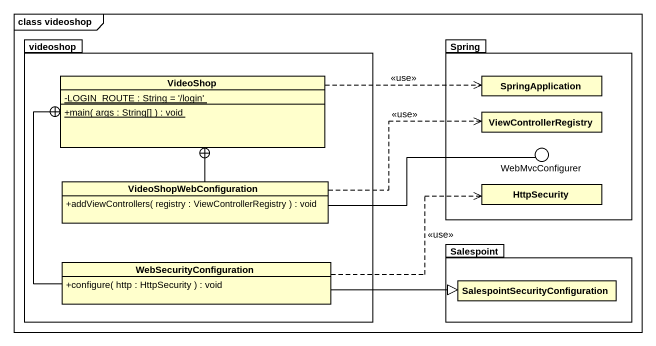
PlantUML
@startuml
mainframe class videoshop
allowmixing
hide circle
hide empty members
skinparam classAttributeIconSize 0
package videoshop {
  class VideoShop {
    {static} -LOGIN_ROUTE : String = '/login'
    {static} +main( args : String[] ) : void
  }
  class VideoShopWebConfiguration {
    +addViewControllers( registry : ViewControllerRegistry ) : void
  }
  class WebSecurityConfiguration {
    +configure( http : HttpSecurity ) : void
  }
}
package Spring {
  class SpringApplication
  class ViewControllerRegistry
  class HttpSecurity
}
() WebMvcConfigurer
package Salespoint {
  class "SalespointSecurityConfiguration" as SalespointSecurityConfigurat
}
Spring -- WebMvcConfigurer
VideoShop .right.> SpringApplication : <<use>>
VideoShopWebConfiguration -up-+ VideoShop
VideoShopWebConfiguration .right.> ViewControllerRegistry : <<use>>
VideoShopWebConfiguration -right- WebMvcConfigurer
WebSecurityConfiguration -up-+ VideoShop
WebSecurityConfiguration .right.> HttpSecurity : <<use>>
WebSecurityConfiguration -right-|> SalespointSecurityConfigurat
@enduml
